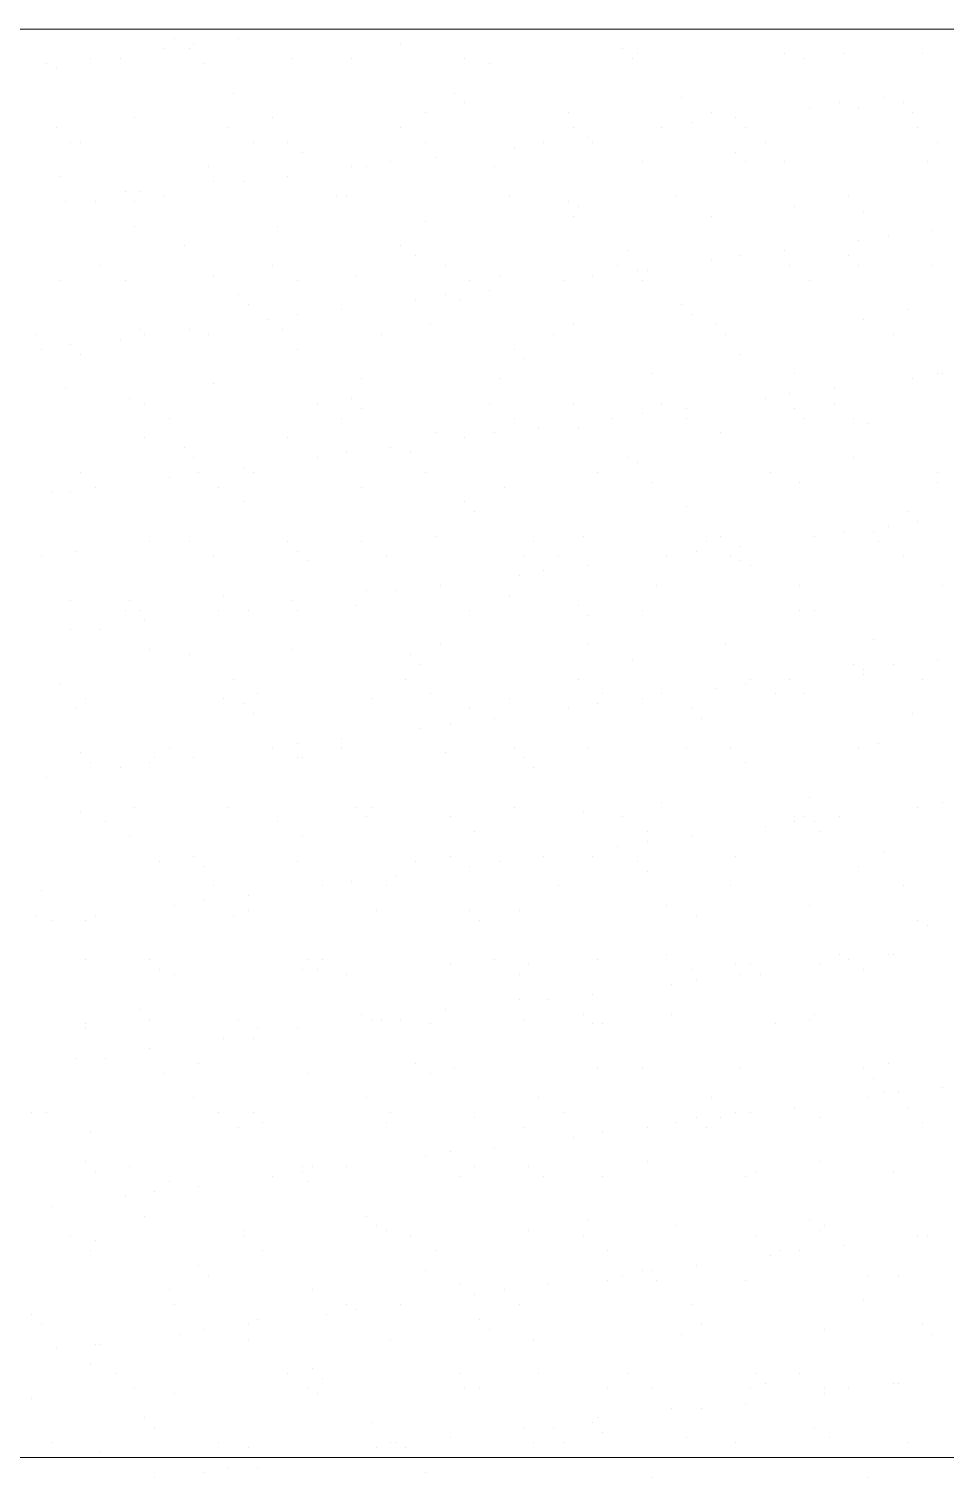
# Model space of a CAD drawing. Header units: millimetres. Extents: x 21 to 236, y 15 to 64.
# Drawn here: x 41.436 to 42.279, y 30.574 to 31.906 of the extents above; entities that cross this region are included whole.
import ezdxf

# ---------------------------------------------------------------- set-up
doc = ezdxf.new("R2010")
doc.units = ezdxf.units.MM
doc.layers.add('PDF_Cota', color=90, linetype='Continuous')
doc.layers.add('PDF_Parede', color=7, linetype='Continuous')
doc.layers.add('PDF_Grama', color=7, linetype='Continuous', true_color=0x397200)

msp = doc.modelspace()

# ---------------------------------------------------------------- linework, layer by layer
at = {"layer": 'PDF_Cota', "lineweight": 0}
msp.add_lwpolyline([(39.6252, 30.5919), (43.6409, 30.5919)], close=True, dxfattribs=at)
at = {"layer": 'PDF_Grama', "lineweight": 20}
for points in [[(41.5605, 31.8882), (41.5605, 31.8882)], [(41.5696, 31.8973), (41.5696, 31.8973)], [(41.5832, 31.8882), (41.5832, 31.8882)], [(41.5877, 31.8927), (41.5877, 31.8927)], [(41.6285, 31.8973), (41.6285, 31.8973)], [(41.7781, 31.8927), (41.7781, 31.8927)], [(41.982, 31.8882), (41.982, 31.8882)], [(41.4517, 31.8746), (41.4517, 31.8746)], [(41.4925, 31.8791), (41.4925, 31.8791)], [(41.5197, 31.8791), (41.5197, 31.8791)], [(41.5968, 31.8746), (41.5968, 31.8746)], [(41.6784, 31.8791), (41.6784, 31.8791)], [(41.7327, 31.8791), (41.7327, 31.8791)], [(41.837, 31.8791), (41.837, 31.8791)], [(41.8597, 31.8746), (41.8597, 31.8746)], [(41.9911, 31.8791), (41.9911, 31.8791)], [(41.9911, 31.8791), (41.9911, 31.8791)], [(41.9956, 31.8837), (41.9956, 31.8837)], [(42.1316, 31.8837), (42.1316, 31.8837)], [(42.1497, 31.8791), (42.1497, 31.8791)], [(42.186, 31.8837), (42.186, 31.8837)], [(42.2585, 31.8837), (42.2585, 31.8837)], [(41.4608, 31.8701), (41.4608, 31.8701)], [(41.624, 31.8474), (41.624, 31.8474)], [(41.8279, 31.8474), (41.8279, 31.8474)], [(41.837, 31.8384), (41.837, 31.8384)], [(42.0364, 31.8429), (42.0364, 31.8429)], [(42.1815, 31.8384), (42.1815, 31.8384)], [(42.2222, 31.8429), (42.2222, 31.8429)], [(42.2404, 31.8384), (42.2404, 31.8384)], [(41.5333, 31.8248), (41.5333, 31.8248)], [(41.6602, 31.8248), (41.6602, 31.8248)], [(41.8007, 31.8293), (41.8007, 31.8293)], [(41.9322, 31.8293), (41.9322, 31.8293)], [(42.0636, 31.8293), (42.0636, 31.8293)], [(42.0863, 31.8248), (42.0863, 31.8248)], [(42.1543, 31.8338), (42.1543, 31.8338)], [(42.1996, 31.8338), (42.1996, 31.8338)], [(42.2494, 31.8293), (42.2494, 31.8293)], [(41.4608, 31.8157), (41.4608, 31.8157)], [(41.6194, 31.8157), (41.6194, 31.8157)], [(41.7781, 31.8157), (41.7781, 31.8157)], [(41.9367, 31.8157), (41.9367, 31.8157)], [(42.0183, 31.8157), (42.0183, 31.8157)], [(42.0455, 31.8202), (42.0455, 31.8202)], [(42.0953, 31.8157), (42.0953, 31.8157)], [(42.254, 31.8157), (42.254, 31.8157)], [(41.4744, 31.8021), (41.4744, 31.8021)], [(41.4835, 31.8021), (41.4835, 31.8021)], [(41.6421, 31.8021), (41.6421, 31.8021)], [(41.6738, 31.8021), (41.6738, 31.8021)], [(41.8007, 31.8021), (41.8007, 31.8021)], [(41.8823, 31.7976), (41.8823, 31.7976)], [(41.8823, 31.7976), (41.8823, 31.7976)], [(41.9095, 31.8021), (41.9095, 31.8021)], [(41.9503, 31.8066), (41.9503, 31.8066)], [(41.9548, 31.8021), (41.9548, 31.8021)], [(42.1135, 31.8021), (42.1135, 31.8021)], [(42.2721, 31.8021), (42.2721, 31.8021)], [(41.6874, 31.793), (41.6874, 31.793)], [(41.769, 31.784), (41.769, 31.784)], [(41.8098, 31.7885), (41.8098, 31.7885)], [(42.0002, 31.784), (42.0002, 31.784)], [(42.0863, 31.793), (42.0863, 31.793)], [(42.0953, 31.784), (42.0953, 31.784)], [(42.1316, 31.784), (42.1316, 31.784)], [(42.263, 31.784), (42.263, 31.784)], [(41.4653, 31.7704), (41.4653, 31.7704)], [(41.6013, 31.7794), (41.6013, 31.7794)], [(41.6738, 31.7704), (41.6738, 31.7704)], [(41.7327, 31.7794), (41.7327, 31.7794)], [(41.7463, 31.7794), (41.7463, 31.7794)], [(41.8642, 31.7794), (41.8642, 31.7794)], [(41.5243, 31.7568), (41.5243, 31.7568)], [(41.5379, 31.7568), (41.5379, 31.7568)], [(41.6058, 31.7658), (41.6058, 31.7658)], [(41.633, 31.7658), (41.633, 31.7658)], [(41.4699, 31.7477), (41.4699, 31.7477)], [(41.4971, 31.7477), (41.4971, 31.7477)], [(41.5333, 31.7477), (41.5333, 31.7477)], [(41.5605, 31.7522), (41.5605, 31.7522)], [(41.7192, 31.7522), (41.7192, 31.7522)], [(41.7282, 31.7522), (41.7282, 31.7522)], [(41.8778, 31.7522), (41.8778, 31.7522)], [(41.9322, 31.7477), (41.9322, 31.7477)], [(41.9412, 31.7432), (41.9412, 31.7432)], [(42.0319, 31.7522), (42.0319, 31.7522)], [(42.1407, 31.7432), (42.1407, 31.7432)], [(42.1905, 31.7522), (42.1905, 31.7522)], [(41.8007, 31.7296), (41.8007, 31.7296)], [(41.9367, 31.7341), (41.9367, 31.7341)], [(42.0636, 31.7341), (42.0636, 31.7341)], [(42.2041, 31.7386), (42.2041, 31.7386)], [(41.5333, 31.725), (41.5333, 31.725)], [(41.6648, 31.725), (41.6648, 31.725)], [(42.2268, 31.716), (42.2268, 31.716)], [(42.2676, 31.7205), (42.2676, 31.7205)], [(41.5786, 31.7069), (41.5786, 31.7069)], [(41.7781, 31.7069), (41.7781, 31.7069)], [(41.9866, 31.7024), (41.9866, 31.7024)], [(42.1316, 31.7024), (42.1316, 31.7024)], [(42.1996, 31.7114), (42.1996, 31.7114)], [(41.5016, 31.6888), (41.5016, 31.6888)], [(41.6602, 31.6888), (41.6602, 31.6888)], [(41.7917, 31.6978), (41.7917, 31.6978)], [(41.8189, 31.6888), (41.8189, 31.6888)], [(41.9775, 31.6888), (41.9775, 31.6888)], [(42.0636, 31.6933), (42.0636, 31.6933)], [(42.0908, 31.6978), (42.0908, 31.6978)], [(42.1361, 31.6888), (42.1361, 31.6888)], [(42.1361, 31.6888), (42.1361, 31.6888)], [(42.1905, 31.6978), (42.1905, 31.6978)], [(42.1996, 31.6888), (42.1996, 31.6888)], [(42.2676, 31.6888), (42.2676, 31.6888)], [(41.4653, 31.6752), (41.4653, 31.6752)], [(41.5243, 31.6752), (41.5243, 31.6752)], [(41.6058, 31.6797), (41.6058, 31.6797)], [(41.6829, 31.6752), (41.6829, 31.6752)], [(41.7373, 31.6797), (41.7373, 31.6797)], [(41.8415, 31.6752), (41.8415, 31.6752)], [(41.8687, 31.6797), (41.8687, 31.6797)], [(41.9276, 31.6752), (41.9276, 31.6752)], [(41.9548, 31.6797), (41.9548, 31.6797)], [(41.9956, 31.6843), (41.9956, 31.6843)], [(42.0002, 31.6752), (42.0002, 31.6752)], [(42.0047, 31.6843), (42.0047, 31.6843)], [(42.1543, 31.6752), (42.1543, 31.6752)], [(41.6285, 31.6616), (41.6285, 31.6616)], [(41.8189, 31.6616), (41.8189, 31.6616)], [(41.8597, 31.6661), (41.8597, 31.6661)], [(41.6376, 31.6525), (41.6376, 31.6525)], [(41.7237, 31.648), (41.7237, 31.648)], [(41.7917, 31.6571), (41.7917, 31.6571)], [(41.8325, 31.6571), (41.8325, 31.6571)], [(42.0364, 31.6525), (42.0364, 31.6525)], [(42.2449, 31.648), (42.2449, 31.648)], [(41.6557, 31.6389), (41.6557, 31.6389)], [(41.6829, 31.6435), (41.6829, 31.6435)], [(41.8053, 31.6344), (41.8053, 31.6344)], [(41.9367, 31.6344), (41.9367, 31.6344)], [(42.0455, 31.6435), (42.0455, 31.6435)], [(42.0681, 31.6344), (42.0681, 31.6344)], [(42.2041, 31.6389), (42.2041, 31.6389)], [(41.4427, 31.6253), (41.4427, 31.6253)], [(41.5379, 31.6299), (41.5379, 31.6299)], [(41.5424, 31.6253), (41.5424, 31.6253)], [(41.5832, 31.6299), (41.5832, 31.6299)], [(41.6013, 31.6253), (41.6013, 31.6253)], [(41.6693, 31.6299), (41.6693, 31.6299)], [(41.7599, 31.6253), (41.7599, 31.6253)], [(41.9186, 31.6253), (41.9186, 31.6253)], [(42.0772, 31.6253), (42.0772, 31.6253)], [(42.2313, 31.6253), (42.2313, 31.6253)], [(41.4472, 31.6117), (41.4472, 31.6117)], [(41.4744, 31.6163), (41.4744, 31.6163)], [(41.5197, 31.6208), (41.5197, 31.6208)], [(41.6829, 31.6117), (41.6829, 31.6117)], [(41.8823, 31.6117), (41.8823, 31.6117)], [(41.4835, 31.6072), (41.4835, 31.6072)], [(41.8914, 31.6027), (41.8914, 31.6027)], [(42.0908, 31.6072), (42.0908, 31.6072)], [(41.7418, 31.5845), (41.7418, 31.5845)], [(41.8687, 31.5845), (41.8687, 31.5845)], [(42.0092, 31.5891), (42.0092, 31.5891)], [(42.1407, 31.5891), (42.1407, 31.5891)], [(42.2494, 31.5845), (42.2494, 31.5845)], [(42.2721, 31.5891), (42.2721, 31.5891)], [(42.2766, 31.5891), (42.2766, 31.5891)], [(41.4699, 31.5755), (41.4699, 31.5755)], [(41.6058, 31.58), (41.6058, 31.58)], [(42.1361, 31.5709), (42.1361, 31.5709)], [(42.1769, 31.5755), (42.1769, 31.5755)], [(41.5288, 31.5664), (41.5288, 31.5664)], [(41.5424, 31.5619), (41.5424, 31.5619)], [(41.701, 31.5619), (41.701, 31.5619)], [(41.7327, 31.5664), (41.7327, 31.5664)], [(41.7418, 31.5573), (41.7418, 31.5573)], [(41.8597, 31.5619), (41.8597, 31.5619)], [(41.9367, 31.5619), (41.9367, 31.5619)], [(42.0183, 31.5619), (42.0183, 31.5619)], [(42.041, 31.5573), (42.041, 31.5573)], [(42.1135, 31.5664), (42.1135, 31.5664)], [(42.1407, 31.5573), (42.1407, 31.5573)], [(42.1769, 31.5619), (42.1769, 31.5619)], [(41.5651, 31.5483), (41.5651, 31.5483)], [(41.7237, 31.5483), (41.7237, 31.5483)], [(41.8823, 31.5483), (41.8823, 31.5483)], [(41.973, 31.5483), (41.973, 31.5483)], [(42.0002, 31.5528), (42.0002, 31.5528)], [(42.041, 31.5483), (42.041, 31.5483)], [(42.1497, 31.5483), (42.1497, 31.5483)], [(42.1951, 31.5483), (42.1951, 31.5483)], [(42.2087, 31.5437), (42.2087, 31.5437)], [(41.5424, 31.5301), (41.5424, 31.5301)], [(41.6738, 31.5301), (41.6738, 31.5301)], [(41.8098, 31.5347), (41.8098, 31.5347)], [(41.837, 31.5301), (41.837, 31.5301)], [(41.8642, 31.5347), (41.8642, 31.5347)], [(41.905, 31.5392), (41.905, 31.5392)], [(41.9412, 31.5392), (41.9412, 31.5392)], [(42.0727, 31.5347), (42.0727, 31.5347)], [(41.5786, 31.5211), (41.5786, 31.5211)], [(41.7282, 31.5166), (41.7282, 31.5166)], [(41.769, 31.5211), (41.769, 31.5211)], [(41.7871, 31.5166), (41.7871, 31.5166)], [(41.5877, 31.512), (41.5877, 31.512)], [(41.633, 31.503), (41.633, 31.503)], [(41.701, 31.512), (41.701, 31.512)], [(41.9866, 31.512), (41.9866, 31.512)], [(41.9956, 31.5075), (41.9956, 31.5075)], [(42.1951, 31.512), (42.1951, 31.512)], [(41.4835, 31.4984), (41.4835, 31.4984)], [(41.5651, 31.4939), (41.5651, 31.4939)], [(41.5922, 31.4984), (41.5922, 31.4984)], [(41.6421, 31.4984), (41.6421, 31.4984)], [(41.8007, 31.4984), (41.8007, 31.4984)], [(41.9594, 31.4984), (41.9594, 31.4984)], [(42.0092, 31.4894), (42.0092, 31.4894)], [(42.118, 31.4984), (42.118, 31.4984)], [(42.1452, 31.4894), (42.1452, 31.4894)], [(42.2721, 31.4984), (42.2721, 31.4984)], [(42.2721, 31.4894), (42.2721, 31.4894)], [(41.4563, 31.4803), (41.4563, 31.4803)], [(41.4744, 31.4803), (41.4744, 31.4803)], [(41.4971, 31.4848), (41.4971, 31.4848)], [(41.6104, 31.4848), (41.6104, 31.4848)], [(41.7418, 31.4848), (41.7418, 31.4848)], [(41.8733, 31.4848), (41.8733, 31.4848)], [(41.633, 31.4712), (41.633, 31.4712)], [(41.837, 31.4712), (41.837, 31.4712)], [(41.8461, 31.4622), (41.8461, 31.4622)], [(42.041, 31.4667), (42.041, 31.4667)], [(42.2449, 31.4622), (42.2449, 31.4622)], [(42.2268, 31.4486), (42.2268, 31.4486)], [(42.254, 31.4531), (42.254, 31.4531)], [(41.5469, 31.435), (41.5469, 31.435)], [(41.5832, 31.435), (41.5832, 31.435)], [(41.6738, 31.435), (41.6738, 31.435)], [(41.7418, 31.435), (41.7418, 31.435)], [(41.8098, 31.4395), (41.8098, 31.4395)], [(41.9004, 31.435), (41.9004, 31.435)], [(41.9458, 31.4395), (41.9458, 31.4395)], [(42.0591, 31.435), (42.0591, 31.435)], [(42.0727, 31.4395), (42.0727, 31.4395)], [(42.1588, 31.4395), (42.1588, 31.4395)], [(42.186, 31.444), (42.186, 31.444)], [(42.2132, 31.444), (42.2132, 31.444)], [(42.2177, 31.435), (42.2177, 31.435)], [(41.4472, 31.4214), (41.4472, 31.4214)], [(41.4789, 31.4259), (41.4789, 31.4259)], [(41.6058, 31.4214), (41.6058, 31.4214)], [(41.6829, 31.4259), (41.6829, 31.4259)], [(41.7645, 31.4214), (41.7645, 31.4214)], [(41.8914, 31.4214), (41.8914, 31.4214)], [(41.9231, 31.4214), (41.9231, 31.4214)], [(42.0228, 31.4214), (42.0228, 31.4214)], [(42.05, 31.4259), (42.05, 31.4259)], [(42.0817, 31.4214), (42.0817, 31.4214)], [(42.0908, 31.4304), (42.0908, 31.4304)], [(42.2404, 31.4214), (42.2404, 31.4214)], [(41.692, 31.4168), (41.692, 31.4168)], [(41.9095, 31.4078), (41.9095, 31.4078)], [(41.9503, 31.4123), (41.9503, 31.4123)], [(42.0908, 31.4168), (42.0908, 31.4168)], [(42.0999, 31.4123), (42.0999, 31.4123)], [(41.8869, 31.4032), (41.8869, 31.4032)], [(41.6149, 31.3851), (41.6149, 31.3851)], [(41.7463, 31.3896), (41.7463, 31.3896)], [(41.7463, 31.3896), (41.7463, 31.3896)], [(41.7735, 31.3896), (41.7735, 31.3896)], [(41.8143, 31.3942), (41.8143, 31.3942)], [(41.8778, 31.3851), (41.8778, 31.3851)], [(42.0138, 31.3942), (42.0138, 31.3942)], [(42.1452, 31.3942), (42.1452, 31.3942)], [(42.2766, 31.3942), (42.2766, 31.3942)], [(41.4744, 31.3806), (41.4744, 31.3806)], [(41.5243, 31.3715), (41.5243, 31.3715)], [(41.5288, 31.3806), (41.5288, 31.3806)], [(41.5379, 31.3715), (41.5379, 31.3715)], [(41.6104, 31.3715), (41.6104, 31.3715)], [(41.6376, 31.3715), (41.6376, 31.3715)], [(41.6784, 31.3806), (41.6784, 31.3806)], [(41.6829, 31.3715), (41.6829, 31.3715)], [(41.7373, 31.376), (41.7373, 31.376)], [(41.8415, 31.3715), (41.8415, 31.3715)], [(41.9412, 31.376), (41.9412, 31.376)], [(42.0002, 31.3715), (42.0002, 31.3715)], [(42.1452, 31.3715), (42.1452, 31.3715)], [(42.1588, 31.3715), (42.1588, 31.3715)], [(41.5424, 31.3624), (41.5424, 31.3624)], [(41.9503, 31.367), (41.9503, 31.367)], [(41.4744, 31.3534), (41.4744, 31.3534)], [(41.5016, 31.3534), (41.5016, 31.3534)], [(42.2132, 31.3443), (42.2132, 31.3443)], [(41.5469, 31.3353), (41.5469, 31.3353)], [(41.5832, 31.3307), (41.5832, 31.3307)], [(41.6784, 31.3353), (41.6784, 31.3353)], [(41.7871, 31.3307), (41.7871, 31.3307)], [(41.8143, 31.3398), (41.8143, 31.3398)], [(41.9503, 31.3398), (41.9503, 31.3398)], [(42.0772, 31.3398), (42.0772, 31.3398)], [(41.7962, 31.3217), (41.7962, 31.3217)], [(41.9911, 31.3262), (41.9911, 31.3262)], [(42.1951, 31.3217), (42.1951, 31.3217)], [(42.2041, 31.3171), (42.2041, 31.3171)], [(42.2313, 31.3217), (42.2313, 31.3217)], [(42.2721, 31.3262), (42.2721, 31.3262)], [(41.4653, 31.3035), (41.4653, 31.3035)], [(41.624, 31.3081), (41.624, 31.3081)], [(41.7826, 31.3081), (41.7826, 31.3081)], [(41.9412, 31.3081), (41.9412, 31.3081)], [(42.0953, 31.3035), (42.0953, 31.3035)], [(42.0999, 31.3081), (42.0999, 31.3081)], [(42.1361, 31.3081), (42.1361, 31.3081)], [(42.2041, 31.3126), (42.2041, 31.3126)], [(42.2585, 31.3081), (42.2585, 31.3081)], [(41.488, 31.2899), (41.488, 31.2899)], [(41.6149, 31.2899), (41.6149, 31.2899)], [(41.6466, 31.2945), (41.6466, 31.2945)], [(41.7509, 31.2899), (41.7509, 31.2899)], [(41.8053, 31.2945), (41.8053, 31.2945)], [(41.8778, 31.2899), (41.8778, 31.2899)], [(41.9639, 31.2945), (41.9639, 31.2945)], [(42.0002, 31.2899), (42.0002, 31.2899)], [(42.0183, 31.2945), (42.0183, 31.2945)], [(42.0681, 31.299), (42.0681, 31.299)], [(42.1225, 31.2945), (42.1225, 31.2945)], [(42.1497, 31.2945), (42.1497, 31.2945)], [(41.4789, 31.2809), (41.4789, 31.2809)], [(41.633, 31.2854), (41.633, 31.2854)], [(41.6421, 31.2763), (41.6421, 31.2763)], [(41.8415, 31.2809), (41.8415, 31.2809)], [(41.9322, 31.2809), (41.9322, 31.2809)], [(41.9594, 31.2854), (41.9594, 31.2854)], [(42.0455, 31.2809), (42.0455, 31.2809)], [(42.2494, 31.2763), (42.2494, 31.2763)], [(41.7962, 31.2627), (41.7962, 31.2627)], [(41.8234, 31.2673), (41.8234, 31.2673)], [(41.8642, 31.2718), (41.8642, 31.2718)], [(42.0545, 31.2718), (42.0545, 31.2718)], [(41.6829, 31.2491), (41.6829, 31.2491)], [(41.7237, 31.2537), (41.7237, 31.2537)], [(42.2177, 31.2491), (42.2177, 31.2491)], [(41.4835, 31.2401), (41.4835, 31.2401)], [(41.5515, 31.2355), (41.5515, 31.2355)], [(41.5651, 31.2446), (41.5651, 31.2446)], [(41.5877, 31.2355), (41.5877, 31.2355)], [(41.6602, 31.2446), (41.6602, 31.2446)], [(41.6829, 31.2355), (41.6829, 31.2355)], [(41.6874, 31.2355), (41.6874, 31.2355)], [(41.7237, 31.2446), (41.7237, 31.2446)], [(41.8189, 31.2401), (41.8189, 31.2401)], [(41.8823, 31.2446), (41.8823, 31.2446)], [(41.8914, 31.2355), (41.8914, 31.2355)], [(41.9503, 31.2446), (41.9503, 31.2446)], [(42.041, 31.2446), (42.041, 31.2446)], [(42.0817, 31.2446), (42.0817, 31.2446)], [(42.1996, 31.2446), (42.1996, 31.2446)], [(41.4925, 31.231), (41.4925, 31.231)], [(41.5197, 31.2265), (41.5197, 31.2265)], [(41.5469, 31.231), (41.5469, 31.231)], [(41.9004, 31.2265), (41.9004, 31.2265)], [(42.0953, 31.231), (42.0953, 31.231)], [(41.4517, 31.2174), (41.4517, 31.2174)], [(42.0183, 31.1948), (42.0183, 31.1948)], [(42.1543, 31.1993), (42.1543, 31.1993)], [(42.2766, 31.1948), (42.2766, 31.1948)], [(41.4835, 31.1857), (41.4835, 31.1857)], [(41.5333, 31.1902), (41.5333, 31.1902)], [(41.6194, 31.1902), (41.6194, 31.1902)], [(41.7373, 31.1902), (41.7373, 31.1902)], [(41.7463, 31.1812), (41.7463, 31.1812)], [(41.7509, 31.1902), (41.7509, 31.1902)], [(41.8234, 31.1812), (41.8234, 31.1812)], [(41.8823, 31.1902), (41.8823, 31.1902)], [(41.9458, 31.1857), (41.9458, 31.1857)], [(41.982, 31.1812), (41.982, 31.1812)], [(42.1407, 31.1812), (42.1407, 31.1812)], [(42.1497, 31.1812), (42.1497, 31.1812)], [(42.1815, 31.1812), (42.1815, 31.1812)], [(42.254, 31.1902), (42.254, 31.1902)], [(41.5061, 31.1766), (41.5061, 31.1766)], [(41.6648, 31.1766), (41.6648, 31.1766)], [(42.1135, 31.1721), (42.1135, 31.1721)], [(42.1407, 31.1766), (42.1407, 31.1766)], [(42.1588, 31.1766), (42.1588, 31.1766)], [(41.5288, 31.163), (41.5288, 31.163)], [(41.6874, 31.163), (41.6874, 31.163)], [(41.8461, 31.1676), (41.8461, 31.1676)], [(42.0047, 31.1676), (42.0047, 31.1676)], [(42.0047, 31.1585), (42.0047, 31.1585)], [(42.0455, 31.163), (42.0455, 31.163)], [(42.1633, 31.1676), (42.1633, 31.1676)], [(41.5877, 31.1449), (41.5877, 31.1449)], [(41.8234, 31.1449), (41.8234, 31.1449)], [(41.9095, 31.1449), (41.9095, 31.1449)], [(41.9548, 31.1449), (41.9548, 31.1449)], [(41.9775, 31.154), (41.9775, 31.154)], [(42.0863, 31.1449), (42.0863, 31.1449)], [(42.2222, 31.1494), (42.2222, 31.1494)], [(41.556, 31.1404), (41.556, 31.1404)], [(41.5968, 31.1358), (41.5968, 31.1358)], [(41.6829, 31.1404), (41.6829, 31.1404)], [(41.7917, 31.1404), (41.7917, 31.1404)], [(41.8415, 31.1358), (41.8415, 31.1358)], [(41.8687, 31.1404), (41.8687, 31.1404)], [(41.9956, 31.1404), (41.9956, 31.1404)], [(42.0047, 31.1313), (42.0047, 31.1313)], [(42.1996, 31.1358), (42.1996, 31.1358)], [(41.6058, 31.1177), (41.6058, 31.1177)], [(41.7056, 31.1177), (41.7056, 31.1177)], [(41.7327, 31.1222), (41.7327, 31.1222)], [(41.7645, 31.1177), (41.7645, 31.1177)], [(41.7735, 31.1268), (41.7735, 31.1268)], [(41.9231, 31.1177), (41.9231, 31.1177)], [(42.0817, 31.1177), (42.0817, 31.1177)], [(42.2404, 31.1177), (42.2404, 31.1177)], [(41.4472, 31.1132), (41.4472, 31.1132)], [(41.5968, 31.1041), (41.5968, 31.1041)], [(41.6376, 31.1086), (41.6376, 31.1086)], [(41.4427, 31.0905), (41.4427, 31.0905)], [(41.4971, 31.0905), (41.4971, 31.0905)], [(41.5696, 31.0996), (41.5696, 31.0996)], [(41.624, 31.0905), (41.624, 31.0905)], [(41.6376, 31.095), (41.6376, 31.095)], [(41.7554, 31.095), (41.7554, 31.095)], [(41.8415, 31.095), (41.8415, 31.095)], [(41.8869, 31.095), (41.8869, 31.095)], [(42.0228, 31.0996), (42.0228, 31.0996)], [(42.05, 31.0905), (42.05, 31.0905)], [(42.1543, 31.0996), (42.1543, 31.0996)], [(41.4563, 31.086), (41.4563, 31.086)], [(41.488, 31.086), (41.488, 31.086)], [(41.8506, 31.086), (41.8506, 31.086)], [(42.254, 31.086), (42.254, 31.086)], [(42.263, 31.0814), (42.263, 31.0814)], [(41.488, 31.0497), (41.488, 31.0497)], [(41.5469, 31.0497), (41.5469, 31.0497)], [(41.692, 31.0497), (41.692, 31.0497)], [(41.7056, 31.0497), (41.7056, 31.0497)], [(41.8642, 31.0497), (41.8642, 31.0497)], [(41.9594, 31.0497), (41.9594, 31.0497)], [(42.0228, 31.0542), (42.0228, 31.0542)], [(42.1815, 31.0542), (42.1815, 31.0542)], [(42.1905, 31.0497), (42.1905, 31.0497)], [(42.2268, 31.0542), (42.2268, 31.0542)], [(42.2313, 31.0542), (42.2313, 31.0542)], [(41.556, 31.0406), (41.556, 31.0406)], [(41.5696, 31.0361), (41.5696, 31.0361)], [(41.6874, 31.0406), (41.6874, 31.0406)], [(41.701, 31.0406), (41.701, 31.0406)], [(41.7282, 31.0361), (41.7282, 31.0361)], [(41.8234, 31.0452), (41.8234, 31.0452)], [(41.8869, 31.0361), (41.8869, 31.0361)], [(41.8959, 31.0452), (41.8959, 31.0452)], [(42.0455, 31.0406), (42.0455, 31.0406)], [(42.0863, 31.0452), (42.0863, 31.0452)], [(42.0908, 31.0361), (42.0908, 31.0361)], [(42.0999, 31.0452), (42.0999, 31.0452)], [(42.1089, 31.0361), (42.1089, 31.0361)], [(42.1633, 31.0452), (42.1633, 31.0452)], [(42.2041, 31.0406), (42.2041, 31.0406)], [(42.0274, 31.0271), (42.0274, 31.0271)], [(42.05, 31.0316), (42.05, 31.0316)], [(41.8869, 31.0135), (41.8869, 31.0135)], [(41.914, 31.0135), (41.914, 31.0135)], [(41.9548, 31.018), (41.9548, 31.018)], [(41.5379, 31.0044), (41.5379, 31.0044)], [(41.5469, 30.9953), (41.5469, 30.9953)], [(41.6285, 30.9953), (41.6285, 30.9953)], [(41.7418, 30.9999), (41.7418, 30.9999)], [(41.7509, 30.9953), (41.7509, 30.9953)], [(41.7599, 30.9953), (41.7599, 30.9953)], [(41.7781, 30.9953), (41.7781, 30.9953)], [(41.8189, 31.0044), (41.8189, 31.0044)], [(41.8914, 30.9953), (41.8914, 30.9953)], [(41.9458, 30.9999), (41.9458, 30.9999)], [(42.0274, 30.9999), (42.0274, 30.9999)], [(42.1543, 30.9953), (42.1543, 30.9953)], [(42.1588, 30.9999), (42.1588, 30.9999)], [(41.488, 30.9908), (41.488, 30.9908)], [(41.488, 30.9863), (41.488, 30.9863)], [(41.6466, 30.9863), (41.6466, 30.9863)], [(41.6829, 30.9863), (41.6829, 30.9863)], [(41.8053, 30.9908), (41.8053, 30.9908)], [(41.9548, 30.9908), (41.9548, 30.9908)], [(41.9639, 30.9908), (41.9639, 30.9908)], [(42.1225, 30.9908), (42.1225, 30.9908)], [(41.5469, 30.9681), (41.5469, 30.9681)], [(41.6149, 30.9772), (41.6149, 30.9772)], [(41.6421, 30.9772), (41.6421, 30.9772)], [(41.4789, 30.9591), (41.4789, 30.9591)], [(41.5061, 30.9591), (41.5061, 30.9591)], [(41.5605, 30.9455), (41.5605, 30.9455)], [(41.5922, 30.9545), (41.5922, 30.9545)], [(41.692, 30.9455), (41.692, 30.9455)], [(41.7917, 30.9545), (41.7917, 30.9545)], [(41.8053, 30.9455), (41.8053, 30.9455)], [(41.8279, 30.95), (41.8279, 30.95)], [(41.9594, 30.95), (41.9594, 30.95)], [(42.0002, 30.95), (42.0002, 30.95)], [(42.0908, 30.95), (42.0908, 30.95)], [(42.2041, 30.95), (42.2041, 30.95)], [(42.2268, 30.9545), (42.2268, 30.9545)], [(42.2132, 30.9409), (42.2132, 30.9409)], [(42.2766, 30.9319), (42.2766, 30.9319)], [(41.5877, 30.9228), (41.5877, 30.9228)], [(41.7463, 30.9228), (41.7463, 30.9228)], [(41.905, 30.9228), (41.905, 30.9228)], [(42.0636, 30.9228), (42.0636, 30.9228)], [(42.2087, 30.9228), (42.2087, 30.9228)], [(42.2222, 30.9273), (42.2222, 30.9273)], [(42.2358, 30.9273), (42.2358, 30.9273)], [(41.4381, 30.9092), (41.4381, 30.9092)], [(41.4517, 30.9092), (41.4517, 30.9092)], [(41.6104, 30.9092), (41.6104, 30.9092)], [(41.6421, 30.9092), (41.6421, 30.9092)], [(41.769, 30.9092), (41.769, 30.9092)], [(41.8461, 30.9047), (41.8461, 30.9047)], [(41.9276, 30.9092), (41.9276, 30.9092)], [(42.05, 30.9047), (42.05, 30.9047)], [(42.0727, 30.9047), (42.0727, 30.9047)], [(42.0863, 30.9092), (42.0863, 30.9092)], [(42.0999, 30.9092), (42.0999, 30.9092)], [(42.1407, 30.9137), (42.1407, 30.9137)], [(42.1633, 30.9047), (42.1633, 30.9047)], [(42.2449, 30.9137), (42.2449, 30.9137)], [(41.4925, 30.8911), (41.4925, 30.8911)], [(41.6285, 30.8956), (41.6285, 30.8956)], [(41.6512, 30.9001), (41.6512, 30.9001)], [(41.7645, 30.9001), (41.7645, 30.9001)], [(41.8914, 30.8956), (41.8914, 30.8956)], [(41.9639, 30.8911), (41.9639, 30.8911)], [(42.0047, 30.8956), (42.0047, 30.8956)], [(42.0319, 30.9001), (42.0319, 30.9001)], [(42.0591, 30.8956), (42.0591, 30.8956)], [(42.2585, 30.9001), (42.2585, 30.9001)], [(41.8642, 30.8775), (41.8642, 30.8775)], [(41.9367, 30.8865), (41.9367, 30.8865)], [(41.488, 30.8639), (41.488, 30.8639)], [(41.8007, 30.8684), (41.8007, 30.8684)], [(41.8234, 30.873), (41.8234, 30.873)], [(42.0047, 30.8639), (42.0047, 30.8639)], [(42.1633, 30.8639), (42.1633, 30.8639)], [(41.4971, 30.8548), (41.4971, 30.8548)], [(41.5288, 30.8594), (41.5288, 30.8594)], [(41.6602, 30.8503), (41.6602, 30.8503)], [(41.6874, 30.8594), (41.6874, 30.8594)], [(41.6874, 30.8548), (41.6874, 30.8548)], [(41.6965, 30.8594), (41.6965, 30.8594)], [(41.7282, 30.8594), (41.7282, 30.8594)], [(41.8325, 30.8503), (41.8325, 30.8503)], [(41.8461, 30.8594), (41.8461, 30.8594)], [(41.8959, 30.8594), (41.8959, 30.8594)], [(41.9095, 30.8503), (41.9095, 30.8503)], [(41.9639, 30.8503), (41.9639, 30.8503)], [(42.0953, 30.8503), (42.0953, 30.8503)], [(42.1044, 30.8548), (42.1044, 30.8548)], [(42.2313, 30.8548), (42.2313, 30.8548)], [(41.5515, 30.8367), (41.5515, 30.8367)], [(41.5651, 30.8458), (41.5651, 30.8458)], [(41.5922, 30.8412), (41.5922, 30.8412)], [(41.692, 30.8458), (41.692, 30.8458)], [(41.4563, 30.8231), (41.4563, 30.8231)], [(41.5243, 30.8322), (41.5243, 30.8322)], [(41.5424, 30.814), (41.5424, 30.814)], [(41.7463, 30.814), (41.7463, 30.814)], [(41.9503, 30.8095), (41.9503, 30.8095)], [(42.1543, 30.8095), (42.1543, 30.8095)], [(41.4744, 30.7959), (41.4744, 30.7959)], [(41.633, 30.8004), (41.633, 30.8004)], [(41.633, 30.7959), (41.633, 30.7959)], [(41.7554, 30.805), (41.7554, 30.805)], [(41.7645, 30.8004), (41.7645, 30.8004)], [(41.7871, 30.7959), (41.7871, 30.7959)], [(41.8959, 30.8004), (41.8959, 30.8004)], [(41.9458, 30.7959), (41.9458, 30.7959)], [(42.0319, 30.805), (42.0319, 30.805)], [(42.1044, 30.7959), (42.1044, 30.7959)], [(42.1633, 30.8004), (42.1633, 30.8004)], [(42.1679, 30.805), (42.1679, 30.805)], [(42.254, 30.7959), (42.254, 30.7959)], [(42.263, 30.7959), (42.263, 30.7959)], [(41.4925, 30.7823), (41.4925, 30.7823)], [(41.4971, 30.7914), (41.4971, 30.7914)], [(41.6512, 30.7823), (41.6512, 30.7823)], [(41.8098, 30.7823), (41.8098, 30.7823)], [(41.9684, 30.7823), (41.9684, 30.7823)], [(42.1271, 30.7823), (42.1271, 30.7823)], [(42.1452, 30.7823), (42.1452, 30.7823)], [(42.186, 30.7868), (42.186, 30.7868)], [(41.5922, 30.7687), (41.5922, 30.7687)], [(42.05, 30.7687), (42.05, 30.7687)], [(42.118, 30.7778), (42.118, 30.7778)], [(41.6013, 30.7596), (41.6013, 30.7596)], [(41.8007, 30.7642), (41.8007, 30.7642)], [(41.9684, 30.7551), (41.9684, 30.7551)], [(41.982, 30.7596), (41.982, 30.7596)], [(42.0002, 30.7642), (42.0002, 30.7642)], [(42.0092, 30.7642), (42.0092, 30.7642)], [(42.0138, 30.7551), (42.0138, 30.7551)], [(42.0953, 30.7551), (42.0953, 30.7551)], [(42.2087, 30.7596), (42.2087, 30.7596)], [(42.2358, 30.7596), (42.2358, 30.7596)], [(41.5651, 30.746), (41.5651, 30.746)], [(41.6965, 30.746), (41.6965, 30.746)], [(41.8325, 30.7506), (41.8325, 30.7506)], [(41.8461, 30.7415), (41.8461, 30.7415)], [(41.8733, 30.746), (41.8733, 30.746)], [(41.914, 30.7506), (41.914, 30.7506)], [(41.5696, 30.7324), (41.5696, 30.7324)], [(41.7282, 30.7324), (41.7282, 30.7324)], [(41.7781, 30.7324), (41.7781, 30.7324)], [(41.8869, 30.7324), (41.8869, 30.7324)], [(42.0455, 30.7324), (42.0455, 30.7324)], [(42.2041, 30.737), (42.2041, 30.737)], [(41.4381, 30.7234), (41.4381, 30.7234)], [(41.6466, 30.7188), (41.6466, 30.7188)], [(41.7101, 30.7234), (41.7101, 30.7234)], [(41.7373, 30.7279), (41.7373, 30.7279)], [(41.8506, 30.7188), (41.8506, 30.7188)], [(41.4472, 30.7143), (41.4472, 30.7143)], [(41.5741, 30.7053), (41.5741, 30.7053)], [(41.5968, 30.7098), (41.5968, 30.7098)], [(41.6376, 30.7143), (41.6376, 30.7143)], [(41.8597, 30.7098), (41.8597, 30.7098)], [(42.0364, 30.7053), (42.0364, 30.7053)], [(42.0545, 30.7143), (42.0545, 30.7143)], [(42.1679, 30.7098), (42.1679, 30.7098)], [(42.2585, 30.7143), (42.2585, 30.7143)], [(42.2676, 30.7053), (42.2676, 30.7053)], [(41.4608, 30.6917), (41.4608, 30.6917)], [(41.4971, 30.6962), (41.4971, 30.6962)], [(41.5016, 30.6962), (41.5016, 30.6962)], [(41.6376, 30.7007), (41.6376, 30.7007)], [(41.769, 30.7007), (41.769, 30.7007)], [(41.9004, 30.7007), (41.9004, 30.7007)], [(41.4925, 30.6781), (41.4925, 30.6781)], [(41.5152, 30.669), (41.5152, 30.669)], [(41.6738, 30.669), (41.6738, 30.669)], [(41.6965, 30.6735), (41.6965, 30.6735)], [(41.7056, 30.6645), (41.7056, 30.6645)], [(41.8325, 30.669), (41.8325, 30.669)], [(41.905, 30.669), (41.905, 30.669)], [(41.9866, 30.669), (41.9866, 30.669)], [(42.1044, 30.669), (42.1044, 30.669)], [(42.1452, 30.669), (42.1452, 30.669)], [(41.5333, 30.6554), (41.5333, 30.6554)], [(41.5696, 30.6509), (41.5696, 30.6509)], [(41.692, 30.6554), (41.692, 30.6554)], [(41.701, 30.6509), (41.701, 30.6509)], [(41.837, 30.6554), (41.837, 30.6554)], [(41.8506, 30.6554), (41.8506, 30.6554)], [(41.9684, 30.6554), (41.9684, 30.6554)], [(42.0092, 30.6554), (42.0092, 30.6554)], [(42.0999, 30.6554), (42.0999, 30.6554)], [(42.1135, 30.6599), (42.1135, 30.6599)], [(42.1679, 30.6554), (42.1679, 30.6554)], [(42.1679, 30.6509), (42.1679, 30.6509)], [(42.1905, 30.6554), (42.1905, 30.6554)], [(42.2313, 30.6599), (42.2313, 30.6599)], [(42.2358, 30.6599), (42.2358, 30.6599)], [(41.4381, 30.6463), (41.4381, 30.6463)], [(42.0274, 30.6373), (42.0274, 30.6373)], [(42.0545, 30.6373), (42.0545, 30.6373)], [(42.0953, 30.6418), (42.0953, 30.6418)], [(41.5424, 30.6282), (41.5424, 30.6282)], [(41.7509, 30.6237), (41.7509, 30.6237)], [(41.9548, 30.6237), (41.9548, 30.6237)], [(41.9594, 30.6282), (41.9594, 30.6282)], [(41.5515, 30.6191), (41.5515, 30.6191)], [(41.8234, 30.6101), (41.8234, 30.6101)], [(41.8914, 30.6191), (41.8914, 30.6191)], [(41.9186, 30.6191), (41.9186, 30.6191)], [(41.9639, 30.6146), (41.9639, 30.6146)], [(42.041, 30.6101), (42.041, 30.6101)], [(42.1588, 30.6191), (42.1588, 30.6191)], [(42.1724, 30.6101), (42.1724, 30.6101)], [(41.4563, 30.6055), (41.4563, 30.6055)], [(41.5016, 30.5965), (41.5016, 30.5965)], [(41.6104, 30.6055), (41.6104, 30.6055)], [(41.6376, 30.601), (41.6376, 30.601)], [(41.7554, 30.601), (41.7554, 30.601)], [(41.769, 30.6055), (41.769, 30.6055)], [(41.7735, 30.6055), (41.7735, 30.6055)], [(41.7826, 30.601), (41.7826, 30.601)], [(41.9004, 30.6055), (41.9004, 30.6055)], [(41.9276, 30.6055), (41.9276, 30.6055)], [(42.0863, 30.6055), (42.0863, 30.6055)], [(42.2449, 30.6055), (42.2449, 30.6055)], [(41.6194, 30.5829), (41.6194, 30.5829)], [(41.6466, 30.5829), (41.6466, 30.5829)], [(41.6874, 30.5919), (41.6874, 30.5919)], [(41.5515, 30.5738), (41.5515, 30.5738)], [(41.5968, 30.5783), (41.5968, 30.5783)], [(41.8007, 30.5783), (41.8007, 30.5783)], [(42.0092, 30.5738), (42.0092, 30.5738)], [(42.2087, 30.5738), (42.2087, 30.5738)]]:
    msp.add_lwpolyline(points, dxfattribs=at)
at = {"layer": 'PDF_Parede', "lineweight": 0}
msp.add_lwpolyline([(43.7406, 31.9063), (38.7187, 31.9063)], dxfattribs=at)

doc.saveas('drawing.dxf')
